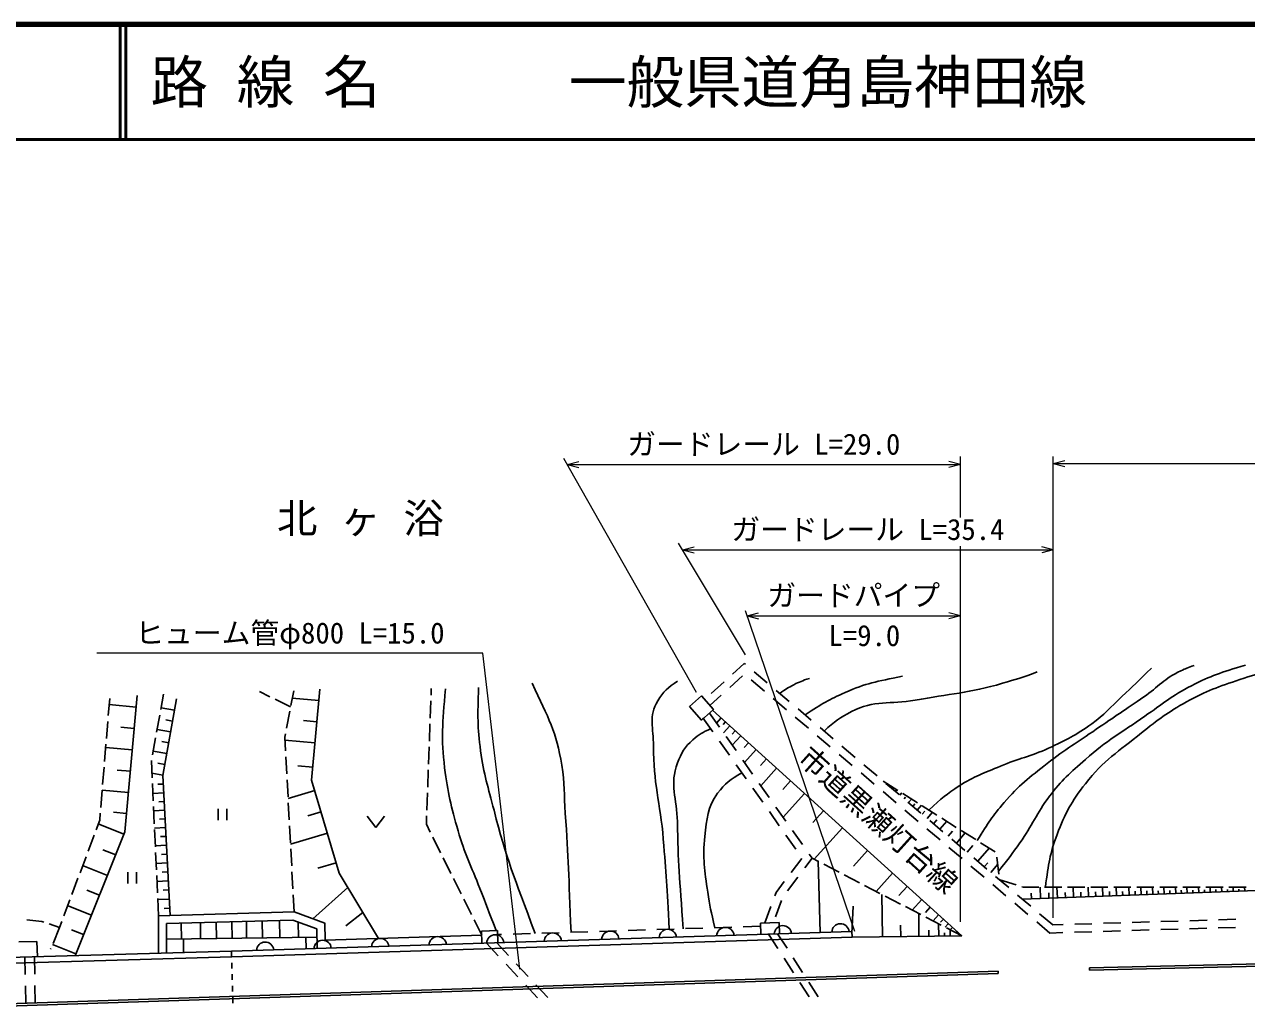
# Model space of a CAD drawing. Units: millimetres, scale not verified. Extents: x 40000 to 680000, y 20000 to 380000.
# Drawn here: x 169434 to 275603, y 294953 to 380000 of the extents above; entities that cross this region are included whole.
import ezdxf
from ezdxf.enums import TextEntityAlignment as Align

# ---------------------------------------------------------------- set-up
doc = ezdxf.new("R2010")
doc.units = ezdxf.units.MM
doc.header["$LTSCALE"] = 1000
for name, color, linetype, lineweight in [('M-BGD', 7, 'Continuous', 25), ('M-STR-HTXT', 7, 'Continuous', 13), ('M-STR-STR1', 1, 'Continuous', 25), ('M-TTL', 2, 'Continuous', 140), ('M-TTL-LINE', 7, 'Continuous', 50), ('M-TTL-TXT', 7, 'Continuous', 50)]:
    doc.layers.add(name, color=color, linetype=linetype, lineweight=lineweight)
doc.layers.add('M-BMK-HTXT', color=7, linetype='Continuous')
doc.styles.add('ＭＳ ゴシック', font='')
doc.styles.get('ＭＳ ゴシック').set_extended_font_data('MS Gothic')

msp = doc.modelspace()

# ---------------------------------------------------------------- linework, layer by layer
at = {"layer": 'M-BGD'}
for p, q in [((231966, 324501), (230950, 323578)), ((232063, 324419), (231966, 324501)), ((230210, 322905), (229100, 321897)), ((231820, 323423), (230710, 322414)), ((233723, 322095), (232578, 323065)), ((233970, 322803), (232826, 323772)), ((178164, 309869), (179220, 321706)), ((181277, 320494), (181522, 321835)), ((190765, 321605), (189862, 322047)), ((192583, 320839), (192830, 322117)), ((194385, 314343), (195091, 322259)), ((204753, 321752), (204774, 322329)), ((229970, 321742), (228977, 320839)), ((235877, 321186), (234733, 322156)), ((176721, 319965), (176845, 321460)), ((179131, 320710), (176800, 320918)), ((182475, 320427), (181303, 320638)), ((181451, 314767), (182653, 321411)), ((192561, 320726), (191214, 321385)), ((195002, 321263), (192704, 321468)), ((204681, 319753), (204735, 321252)), ((235630, 320478), (234485, 321448)), ((180917, 318526), (181187, 320002)), ((182305, 319489), (181720, 319595)), ((192204, 318875), (192488, 320348)), ((228371, 319784), (229237, 318560)), ((228942, 320189), (229809, 318964)), ((250856, 300836), (229218, 320432)), ((229959, 319761), (229558, 319318)), ((237537, 318862), (236393, 319832)), ((237784, 319570), (236640, 320540)), ((176556, 317972), (176680, 319467)), ((178964, 318846), (177799, 318950)), ((182136, 318552), (180960, 318765)), ((194838, 319424), (193689, 319527)), ((204609, 317754), (204663, 319253)), ((230330, 319425), (230129, 319204)), ((230700, 319089), (230150, 318482)), ((231187, 318649), (230911, 318345)), ((239692, 317953), (238547, 318923)), ((176391, 315979), (176515, 317474)), ((180557, 316559), (180827, 318034)), ((181966, 317612), (181378, 317718)), ((192052, 318089), (192109, 318384)), ((192116, 316891), (192052, 318089)), ((194674, 317586), (192067, 317819)), ((229815, 317743), (230681, 316519)), ((230386, 318148), (231252, 316923)), ((231673, 318209), (230926, 317384)), ((232332, 317611), (231959, 317199)), ((239444, 317245), (238300, 318215)), ((178798, 316981), (176491, 317187)), ((181796, 316671), (180617, 316885)), ((192223, 314894), (192143, 316392)), ((204537, 315755), (204591, 317254)), ((232992, 317014), (231979, 315896)), ((241351, 315629), (240207, 316599)), ((241599, 316337), (240454, 317307)), ((176226, 313985), (176350, 315480)), ((180462, 316039), (180467, 316067)), ((180530, 314569), (180462, 316039)), ((181625, 315728), (181036, 315835)), ((194488, 315500), (193184, 315616)), ((231259, 315702), (232125, 314478)), ((231830, 316107), (232696, 314882)), ((233886, 316204), (233380, 315645)), ((234781, 315394), (233407, 313877)), ((243506, 314720), (242362, 315690)), ((178634, 315136), (177480, 315239)), ((181455, 314785), (180512, 314955)), ((182088, 302610), (181451, 314767)), ((192330, 312897), (192250, 314395)), ((196787, 306287), (194385, 314343)), ((204466, 313757), (204519, 315256)), ((235994, 314295), (235307, 313537)), ((243258, 314013), (242114, 314982)), ((244045, 314263), (245314, 313462)), ((176062, 311992), (176185, 313487)), ((178469, 313290), (176186, 313494)), ((180622, 312571), (180553, 314070)), ((181531, 313255), (180593, 313206)), ((181491, 314020), (181012, 313995)), ((194651, 313449), (192337, 312759)), ((204394, 311758), (204448, 313257)), ((232702, 313662), (233569, 312437)), ((233274, 314066), (234140, 312841)), ((245165, 312396), (244021, 313366)), ((245413, 313104), (244269, 314074)), ((244332, 314020), (244372, 314067)), ((244713, 313697), (244793, 313791)), ((245095, 313374), (245180, 313474)), ((245476, 313050), (245647, 313252)), ((181570, 312505), (181101, 312480)), ((192437, 310900), (192357, 312397)), ((237207, 313196), (235344, 311139)), ((245736, 313195), (247005, 312394)), ((245857, 312727), (245988, 312882)), ((247320, 311487), (246176, 312457)), ((246239, 312404), (246501, 312713)), ((246620, 312081), (246797, 312289)), ((247002, 311757), (247354, 312173)), ((175969, 310869), (176020, 311494)), ((178306, 311464), (177164, 311566)), ((180715, 310573), (180645, 312072)), ((181609, 311754), (180662, 311705)), ((186257, 311880), (186257, 310880)), ((187007, 310880), (187007, 311880)), ((195203, 311598), (194046, 311253)), ((199218, 311244), (199968, 310244)), ((199968, 310244), (200718, 311244)), ((204350, 310527), (204376, 311258)), ((234146, 311621), (235013, 310396)), ((234718, 312025), (235584, 310800)), ((238853, 311706), (237922, 310677)), ((247073, 310780), (245928, 311750)), ((247427, 312127), (248696, 311327)), ((247431, 311393), (247659, 311662)), ((247861, 311029), (248317, 311566)), ((175662, 310052), (175969, 310869)), ((178077, 309653), (175847, 310551)), ((181688, 310240), (180732, 310190)), ((180807, 308576), (180738, 310074)), ((181649, 310997), (181175, 310972)), ((192544, 308902), (192464, 310400)), ((204693, 309840), (204350, 310527)), ((240499, 310215), (238031, 307490)), ((248980, 309163), (247835, 310133)), ((249227, 309871), (248083, 310841)), ((248416, 310559), (248710, 310905)), ((248971, 310088), (249558, 310782)), ((249119, 311060), (250387, 310259)), ((173832, 299108), (178164, 309869)), ((174961, 308179), (175487, 309583)), ((181728, 309475), (181250, 309450)), ((195755, 309747), (192550, 308791)), ((205586, 308050), (204916, 309392)), ((235590, 309580), (236456, 308355)), ((236162, 309984), (237028, 308759)), ((249687, 309482), (250066, 309929)), ((251134, 308255), (249990, 309224)), ((250403, 308875), (251161, 309770)), ((250810, 309992), (252078, 309191)), ((177359, 307870), (176244, 308318)), ((181768, 308710), (180803, 308659)), ((180899, 306578), (180830, 308076)), ((181809, 307938), (181326, 307912)), ((192651, 306905), (192570, 308403)), ((237605, 307943), (237865, 307576)), ((242679, 308241), (241445, 306878)), ((250887, 307547), (249742, 308517)), ((251327, 308092), (251816, 308669)), ((252251, 307308), (253230, 308463)), ((252501, 308924), (253769, 308123)), ((174260, 306306), (174786, 307710)), ((176641, 306086), (174479, 306956)), ((181849, 307165), (180874, 307114)), ((196520, 307183), (194917, 306705)), ((206480, 306261), (205810, 307603)), ((236958, 307540), (236051, 306345)), ((237865, 307576), (237229, 306739)), ((238429, 307284), (237865, 307576)), ((238570, 301131), (238373, 307313)), ((240204, 306363), (238873, 307054)), ((252794, 305930), (251650, 306900)), ((253041, 306638), (251897, 307608)), ((252816, 306829), (253116, 307182)), ((253382, 306350), (253981, 307057)), ((253906, 307675), (254086, 306186)), ((173558, 304433), (174084, 305837)), ((178412, 306368), (178412, 305368)), ((179162, 305368), (179162, 306368)), ((180992, 304580), (180922, 306078)), ((181890, 306386), (181403, 306360)), ((192757, 304908), (192677, 306406)), ((200192, 300607), (196787, 306287)), ((207373, 304472), (206703, 305814)), ((236624, 305943), (235717, 304748)), ((241979, 305442), (240648, 306132)), ((244859, 306267), (243430, 304689)), ((254949, 305022), (253804, 305992)), ((175944, 304356), (174863, 304791)), ((181931, 305606), (180946, 305554)), ((181972, 304818), (181480, 304793)), ((197535, 305039), (194486, 302323)), ((235446, 305549), (234733, 304610)), ((243755, 304520), (242423, 305211)), ((246121, 305123), (245407, 304335)), ((254701, 304314), (253557, 305284)), ((254158, 305699), (255589, 305251)), ((256066, 305102), (256187, 305064)), ((256115, 304033), (284436, 305064)), ((256187, 305064), (257561, 305064)), ((257695, 304090), (257660, 305064)), ((258061, 305064), (259561, 305064)), ((259168, 304144), (259134, 305064)), ((260061, 305064), (261561, 305064)), ((260559, 304195), (260527, 305064)), ((261874, 304242), (261844, 305064)), ((262061, 305064), (263561, 305064)), ((263116, 304288), (263088, 305064)), ((264061, 305064), (265561, 305064)), ((264290, 304330), (264263, 305064)), ((265399, 304371), (265374, 305064)), ((265924, 304390), (265912, 304717)), ((266061, 305064), (267561, 305064)), ((266448, 304409), (266424, 305064)), ((266947, 304427), (266936, 304737)), ((267447, 304445), (267424, 305064)), ((267947, 304464), (267936, 304755)), ((268061, 305064), (269561, 305064)), ((268446, 304482), (268425, 305064)), ((268946, 304500), (268936, 304773)), ((269446, 304518), (269426, 305064)), ((269945, 304536), (269936, 304791)), ((270061, 305064), (271561, 305064)), ((270445, 304555), (270426, 305064)), ((270945, 304573), (270936, 304809)), ((271444, 304591), (271427, 305064)), ((271944, 304609), (271936, 304828)), ((272061, 305064), (273561, 305064)), ((272444, 304627), (272428, 305064)), ((272943, 304646), (272936, 304846)), ((273443, 304664), (273428, 305064)), ((273943, 304682), (273936, 304864)), ((274061, 305064), (275561, 305064)), ((274442, 304700), (274429, 305064)), ((274942, 304718), (274936, 304882)), ((275442, 304737), (275430, 305064)), ((172857, 302560), (173383, 303964)), ((181084, 302582), (181015, 304080)), ((182013, 304031), (181019, 303979)), ((192864, 302911), (192784, 304409)), ((208267, 302683), (207597, 304025)), ((234733, 304610), (234620, 304310)), ((235213, 303897), (234685, 302493)), ((243972, 300752), (243927, 304431)), ((245530, 303599), (244198, 304290)), ((247384, 303980), (246556, 303067)), ((256608, 302697), (255464, 303667)), ((256856, 303405), (255711, 304375)), ((256916, 304062), (256899, 304549)), ((258432, 304117), (258415, 304577)), ((259863, 304169), (259848, 304604)), ((261217, 304218), (261202, 304629)), ((262495, 304265), (262481, 304653)), ((263703, 304309), (263690, 304676)), ((264845, 304351), (264832, 304697)), ((175248, 302626), (173151, 303471)), ((182055, 303236), (181558, 303210)), ((198844, 302856), (197353, 301693)), ((234268, 303374), (233740, 301970)), ((241326, 301026), (241419, 303410)), ((247305, 302678), (245974, 303369)), ((247145, 300790), (247121, 302774)), ((248114, 303318), (247701, 302862)), ((248845, 302657), (248366, 302128)), ((258763, 301789), (257619, 302759)), ((169634, 302225), (170930, 302089)), ((170930, 302089), (171117, 302026)), ((171591, 301868), (172486, 301570)), ((172486, 301570), (171915, 300183)), ((172486, 301570), (172681, 302091)), ((192751, 302208), (181784, 301901)), ((181784, 301901), (181786, 299337)), ((183064, 300552), (183044, 301936)), ((184739, 300576), (184718, 301983)), ((186119, 300596), (186098, 302022)), ((187479, 300616), (187458, 302060)), ((188735, 300634), (188714, 302095)), ((190119, 300654), (190098, 302133)), ((191626, 300676), (191604, 302176)), ((194834, 301452), (192751, 302208)), ((193246, 300700), (193227, 302035)), ((209160, 300893), (208490, 302235)), ((230874, 301586), (229375, 301538)), ((233373, 301666), (231874, 301618)), ((235000, 302000), (233364, 301948)), ((233395, 300966), (233364, 301948)), ((235031, 301018), (235000, 302000)), ((245559, 300771), (245547, 301763)), ((249080, 301757), (247749, 302448)), ((248856, 300811), (248843, 301880)), ((249268, 302273), (249029, 302009)), ((249692, 301890), (249414, 301584)), ((250856, 300836), (249524, 301527)), ((250062, 301554), (249924, 301401)), ((258515, 301081), (257371, 302051)), ((259672, 301816), (258763, 301789)), ((262171, 301892), (260672, 301847)), ((264670, 301968), (263171, 301922)), ((267169, 302043), (265670, 301998)), ((269668, 302119), (268168, 302074)), ((272167, 302195), (270667, 302149)), ((274646, 301570), (273146, 301524)), ((274665, 302270), (273166, 302225)), ((174573, 300949), (173524, 301371)), ((194851, 300723), (181785, 300533)), ((183238, 300554), (183255, 299379)), ((241320, 301219), (187420, 299499)), ((193881, 300709), (193896, 299706)), ((194874, 299737), (194834, 301452)), ((210516, 301291), (209149, 301248)), ((209183, 300194), (209149, 301248)), ((210550, 300237), (210516, 301291)), ((210884, 300948), (210527, 300937)), ((213383, 301028), (211884, 300980)), ((215882, 301108), (214383, 301060)), ((218381, 301187), (216881, 301140)), ((220879, 301267), (219380, 301219)), ((223378, 301347), (221879, 301299)), ((225877, 301427), (224378, 301379)), ((228375, 301506), (226876, 301458)), ((234077, 300988), (234890, 299727)), ((234866, 301013), (235680, 299753)), ((241336, 300719), (241320, 301219)), ((241336, 300719), (250856, 300836)), ((248001, 300801), (247994, 301335)), ((249356, 300818), (249352, 301085)), ((249856, 300824), (249849, 301358)), ((250433, 301219), (250332, 301108)), ((250803, 300883), (250753, 300828)), ((259652, 301115), (258515, 301081)), ((262151, 301191), (260652, 301146)), ((264650, 301267), (263151, 301221)), ((267149, 301343), (265650, 301297)), ((269648, 301418), (268149, 301373)), ((272147, 301494), (270647, 301448)), ((170522, 300351), (168942, 300306)), ((170560, 299014), (170522, 300351)), ((171724, 299721), (171708, 299680)), ((173897, 299271), (171864, 300090)), ((209577, 300206), (210599, 299108)), ((210460, 300234), (211483, 299137)), ((261953, 298056), (330500, 299629)), ((261957, 297856), (330505, 299429)), ((169464, 298982), (169493, 297483)), ((170296, 299006), (170326, 297507)), ((211280, 298376), (212302, 297279)), ((212164, 298405), (213186, 297307)), ((235432, 298887), (236245, 297626)), ((236222, 298912), (237035, 297652)), ((65984, 291558), (254015, 297777)), ((65991, 291358), (254021, 297577)), ((254021, 297577), (254015, 297777)), ((261957, 297856), (261953, 298056)), ((169513, 296483), (169543, 294983)), ((170346, 296507), (170376, 295007)), ((212984, 296547), (214006, 295449)), ((213868, 296575), (214890, 295477)), ((236788, 296786), (237601, 295526)), ((237577, 296811), (238390, 295551))]:
    msp.add_line(p, q, dxfattribs=at)
msp.add_lwpolyline([(227202, 320751), (228244, 321670), (229285, 320491), (228243, 319572)], close=True, dxfattribs=at)
for points in [[(209160, 300893), (195557, 300459), (195522, 301947), (192864, 302911), (181084, 302582), (181086, 299317)], [(187435, 298999), (187436, 298999), (241336, 300719)]]:
    msp.add_lwpolyline(points, dxfattribs=at)
for centre in [(230327, 300816), (235325, 300976), (240322, 301135), (200342, 299860), (205340, 300019), (210337, 300179), (215335, 300338), (220332, 300498), (225330, 300657), (190347, 299541), (195345, 299700)]:
    msp.add_arc(centre, 752, 5.77729, 177.87756, dxfattribs=at)
for points, knots in [([(248001, 311765), (249131, 312802), (249533, 313143), (250637, 313857), (251942, 314701), (252796, 314969), (254228, 315574), (255832, 316253), (256823, 316405), (258404, 317136), (259928, 317840), (260789, 318262), (262151, 319243), (263272, 320051), (263756, 320682), (264766, 321624), (265784, 322573), (266105, 322884), (267342, 324083)], [0, 0, 0, 0, 1, 1, 1, 2, 2, 2, 3, 3, 3, 4, 4, 4, 5, 5, 5, 6, 6, 6, 6]), ([(252213, 309106), (253165, 310685), (253518, 311209), (254540, 312413), (255818, 313918), (256737, 314584), (258287, 315808), (259876, 317065), (260872, 317627), (262541, 318775), (264151, 319882), (265071, 320476), (266679, 321585), (267939, 322455), (268485, 323216), (269879, 323849), (270328, 324053), (270504, 324145), (271050, 324317)], [0, 0, 0, 0, 1, 1, 1, 2, 2, 2, 3, 3, 3, 4, 4, 4, 5, 5, 5, 6, 6, 6, 6]), ([(254053, 306454), (254964, 307592), (255209, 307925), (255906, 308900), (256998, 310428), (257353, 311459), (258482, 312959), (259533, 314355), (260294, 315005), (261605, 316160), (263471, 317805), (264713, 318488), (266757, 319907), (268313, 320987), (269132, 321693), (270816, 322561), (272558, 323458), (273308, 323683), (275500, 324356)], [0, 0, 0, 0, 1, 1, 1, 2, 2, 2, 3, 3, 3, 4, 4, 4, 5, 5, 5, 6, 6, 6, 6]), ([(258131, 305064), (258395, 307145), (258511, 307924), (259146, 309641), (259829, 311492), (260395, 312494), (261605, 314052), (263180, 316081), (264480, 316855), (266484, 318463), (267928, 319622), (268769, 320253), (270387, 321156), (272105, 322115), (273167, 322479), (275032, 323107), (276997, 323770), (277760, 323914), (280184, 324395)], [0, 0, 0, 0, 1, 1, 1, 2, 2, 2, 3, 3, 3, 4, 4, 4, 5, 5, 5, 6, 6, 6, 6]), ([(213537, 322773), (214966, 319691), (215655, 318582), (216111, 315665), (216363, 314053), (216307, 313127), (216418, 311498), (216691, 307457), (216717, 306152), (216920, 301141)], [0, 0, 0, 0, 1, 1, 1, 2, 2, 2, 3, 3, 3, 3]), ([(226161, 322957), (225342, 322422), (224948, 322045), (224445, 321241), (223629, 319937), (224086, 318858), (224077, 317320), (224058, 314143), (224667, 312397), (224935, 309231), (225193, 306182), (225247, 305178), (225440, 301413)], [0, 0, 0, 0, 1, 1, 1, 2, 2, 2, 3, 3, 3, 4, 4, 4, 4]), ([(235050, 321887), (235595, 322271), (235771, 322394), (236271, 322651), (236778, 322911), (236983, 322981), (237620, 323202)], [0, 0, 0, 0, 1, 1, 1, 2, 2, 2, 2]), ([(237246, 320026), (238767, 321028), (239313, 321344), (240745, 321977), (242588, 322791), (243410, 322913), (245708, 323386)], [0, 0, 0, 0, 1, 1, 1, 2, 2, 2, 2]), ([(238904, 318621), (239821, 319485), (240285, 319781), (241296, 320322), (243225, 321355), (244660, 320903), (246811, 321303), (249783, 321855), (251510, 321919), (254410, 322773), (255593, 323122), (256023, 323238), (257412, 323754)], [0, 0, 0, 0, 1, 1, 1, 2, 2, 2, 3, 3, 3, 4, 4, 4, 4]), ([(206000, 322283), (205754, 319161), (205620, 318082), (205939, 315420), (206198, 313257), (206514, 312063), (207103, 309966), (207671, 307946), (208250, 306900), (209003, 304942), (209552, 303513), (209727, 303062), (210421, 301288)], [0, 0, 0, 0, 1, 1, 1, 2, 2, 2, 3, 3, 3, 4, 4, 4, 4]), ([(213790, 301041), (211947, 306045), (211311, 307473), (210228, 311743), (209722, 313742), (209335, 314847), (209064, 316891), (208781, 319027), (208812, 319867), (208880, 322406)], [0, 0, 0, 0, 1, 1, 1, 2, 2, 2, 3, 3, 3, 3]), ([(226659, 301452), (226344, 305911), (226218, 307121), (226161, 310763), (226129, 312749), (225448, 313995), (226161, 315849), (226501, 316735), (226796, 317245), (227509, 317871), (228041, 318338), (228335, 318507), (229047, 318828)], [0, 0, 0, 0, 1, 1, 1, 2, 2, 2, 3, 3, 3, 4, 4, 4, 4]), ([(231754, 315003), (230766, 314425), (230307, 314070), (229653, 313214), (228730, 312004), (228725, 310988), (228550, 309476), (228334, 307595), (228516, 306508), (228796, 304635), (228978, 303415), (229062, 302966), (229421, 301540)], [0, 0, 0, 0, 1, 1, 1, 2, 2, 2, 3, 3, 3, 4, 4, 4, 4])]:
    msp.add_open_spline(points, degree=3, knots=knots, dxfattribs=at)
at = {"layer": 'M-STR-HTXT'}
for p, q in [((227806, 321980), (216294, 342285)), ((216582, 341778), (217582, 342041)), ((250741, 341778), (249741, 342041)), ((250741, 337169), (250741, 342467)), ((258808, 302400), (258808, 342467)), ((258808, 341866), (259808, 342129)), ((258808, 341866), (538055, 341866)), ((258808, 341866), (259808, 341603)), ((216582, 341778), (250741, 341778)), ((216582, 341778), (217582, 341514)), ((250741, 341778), (249741, 341514)), ((232067, 325243), (226265, 334943)), ((226608, 334369), (227608, 334633)), ((250741, 302037), (250741, 334669)), ((258808, 334369), (257808, 334633)), ((226608, 334369), (258808, 334369)), ((226608, 334369), (227608, 334106)), ((258808, 334369), (257808, 334106)), ((241585, 301221), (232067, 329051)), ((232207, 328641), (233207, 328904)), ((232207, 328641), (250741, 328641)), ((232207, 328641), (233207, 328377)), ((250741, 328641), (249741, 328904)), ((250741, 328641), (249741, 328377)), ((209263, 325375), (175736, 325375)), ((212480, 297944), (209263, 325375))]:
    msp.add_line(p, q, dxfattribs=at)
at = {"layer": 'M-STR-STR1'}
for p, q in [((127784, 297782), (187420, 299499)), ((187420, 299499), (187435, 298999)), ((187449, 298500), (187464, 298000)), ((187478, 297500), (187492, 297000)), ((187507, 296501), (187521, 296001)), ((187536, 295501), (187550, 295001))]:
    msp.add_line(p, q, dxfattribs=at)
msp.add_lwpolyline([(127799, 297282), (127800, 297283), (187435, 298999)], dxfattribs=at)
at = {"layer": 'M-TTL'}
msp.add_line((680000, 380000), (40000, 380000), dxfattribs=at)
at = {"layer": 'M-TTL-LINE'}
for p, q in [((177750, 380000), (177750, 370000)), ((178250, 380000), (178250, 370000)), ((40000, 370000), (680000, 370000))]:
    msp.add_line(p, q, dxfattribs=at)

# ---------------------------------------------------------------- texts
at = {"layer": 'M-BGD', "style": 'ＭＳ ゴシック'}
msp.add_text('市道黒瀬灯台線', height=1833, rotation=317.974, dxfattribs=at).set_placement((242626, 309822), align=Align.BOTTOM_CENTER)
at = {"layer": 'M-BMK-HTXT', "insert": (199621, 335535), "char_height": 2566, "attachment_point": 8, "style": 'ＭＳ ゴシック'}
msp.add_mtext('\\T1.57;北ヶ浴', dxfattribs=at)
at = {"layer": 'M-STR-HTXT', "style": 'ＭＳ ゴシック'}
for s, p in [('ガードレール L=29.0', (233661, 342078)), ('ガードレール L=35.4', (242708, 334669)), ('ガードパイプ', (241474, 328941)), ('ヒューム管φ800 L=15.0', (192499, 325675)), ('L=9.0', (242401, 325453))]:
    msp.add_text(s, height=1833, dxfattribs=at).set_placement(p, align=Align.BOTTOM_CENTER)
at = {"layer": 'M-TTL-TXT', "style": 'ＭＳ ゴシック'}
for s, p in [('路 線 名', (180380, 375000)), ('一般県道角島神田線', (216734, 375000))]:
    msp.add_text(s, height=3666, dxfattribs=at).set_placement(p, align=Align.MIDDLE_LEFT)

doc.saveas('drawing.dxf')
